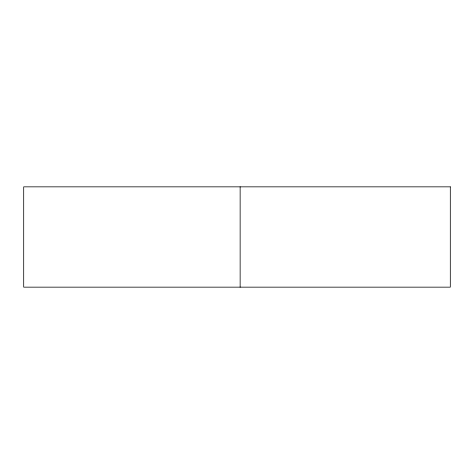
<?xml version="1.0" encoding="UTF-8"?>
<svg xmlns="http://www.w3.org/2000/svg" width="474" height="474" viewBox="0 0 474 474"><rect width="100%" height="100%" fill="white"/><g stroke="black" fill="none" stroke-linecap="round" stroke-linejoin="round"><path stroke-width="0.71" d="M240.14 186.845L240.14 287.155M450.3 186.845L23.7 186.845L23.7 287.155L450.3 287.155L450.3 186.845"/></g></svg>
